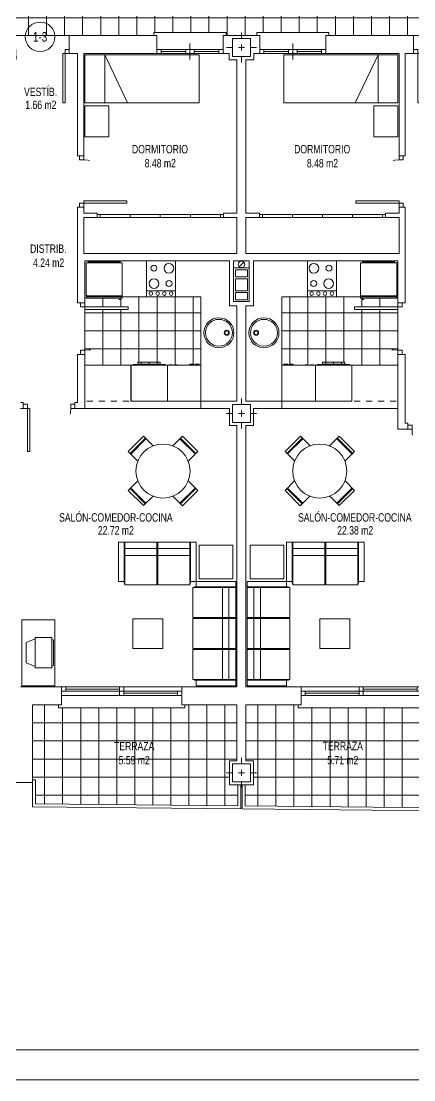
# Model space of a CAD drawing. Header units: millimetres. Extents: x 1426 to 1585, y -58 to 4.
# Drawn here: x 1490.71 to 1497.25, y -26.03 to -8.39 of the extents above; entities that cross this region are included whole.
import ezdxf
from ezdxf.enums import TextEntityAlignment as Align

# ---------------------------------------------------------------- set-up
doc = ezdxf.new("R2010")
doc.units = ezdxf.units.MM
doc.header["$LTSCALE"] = 0.35
for name, pattern in [('DASHDOT', [1, 0.5, -0.25, 0, -0.25]), ('HIDDEN', [0.375, 0.25, -0.125]), ('PUNTOS', [6.35, 0, -6.35])]:
    doc.linetypes.add(name, pattern=pattern)
doc.layers.get('0').update_dxf_attribs({"color": 5, "lineweight": 0})
for name, color, linetype, lineweight in [('BAJANTES', 9, 'Continuous', 0), ('BARRIDO_PUERTA', 251, 'PUNTOS', 0), ('CARPINTERIA', 4, 'Continuous', 0), ('COCINA', 7, 'Continuous', 0), ('ESCALERAS', 7, 'Continuous', 0), ('FORMATO', 7, 'Continuous', 0), ('GRAFISMOS', 8, 'DASHDOT', 0), ('MUEBLES', 7, 'Continuous', 0), ('MUROS', 1, 'Continuous', 0), ('OCULTO', 11, 'HIDDEN', 0), ('PILARES', 7, 'Continuous', 0), ('SANITARIOS', 7, 'Continuous', 0), ('SHUNT', 9, 'Continuous', 0), ('SOLERIA', 251, 'Continuous', 0), ('SUPERFICIES', 2, 'Continuous', 0), ('TEXTOS', 3, 'Continuous', 0)]:
    doc.layers.add(name, color=color, linetype=linetype, lineweight=lineweight)
doc.styles.add('SWIS721 Lt', font='swisscl.ttf')

# ---------------------------------------------------------------- blocks, each defined once
blk = doc.blocks.new('PILAR 30x30')
at = {"layer": 'GRAFISMOS', "ltscale": 0.5}
for p, q in [((0, 0.25), (0, -0.25)), ((0.25, 0), (-0.25, 0))]:
    blk.add_line(p, q, dxfattribs=at)
at = {"layer": 'PILARES'}
blk.add_lwpolyline([(0.15, -0.15), (0.15, 0.15), (-0.15, 0.15), (-0.15, -0.15)], close=True, dxfattribs=at)
blk = doc.blocks.new('SHUNT 56x21')
at = {"layer": 'SHUNT'}
for p, q in [((0, 0.26), (0, 0)), ((0.56, 0.26), (0, 0.26)), ((0.15, 0.23), (0.03, 0.23)), ((0.03, 0.23), (0.03, 0.03)), ((0.15, 0.23), (0.15, 0.03)), ((0.18, 0.23), (0.18, 0.03)), ((0.18, 0.23), (0.38, 0.23)), ((0.38, 0.23), (0.38, 0.03)), ((0.53, 0.23), (0.41, 0.23)), ((0.41, 0.23), (0.41, 0.03)), ((0.53, 0.23), (0.53, 0.03)), ((0.56, 0.26), (0.56, 0)), ((0, 0), (0.56, 0)), ((0.15, 0.03), (0.03, 0.03)), ((0.18, 0.03), (0.38, 0.03)), ((0.53, 0.03), (0.41, 0.03))]:
    blk.add_line(p, q, dxfattribs=at)
blk = doc.blocks.new('bajante')
at = {"layer": 'BAJANTES'}
blk.add_line((-0.039, -0.039), (0.039, 0.039), dxfattribs=at)
blk.add_circle((0, 0), 0.055, dxfattribs=at)
blk = doc.blocks.new('A$C7B596D43')
at = {"layer": 'MUEBLES'}
for p, q in [((0, 1.499), (0, 1.9)), ((0.516, 1.9), (0, 1.9)), ((0.516, 1.499), (0.516, 1.9)), ((0.564, 1.499), (0.564, 1.9)), ((1.364, 1.9), (0.564, 1.9)), ((1.364, 0), (1.364, 1.9)), ((0, 1.499), (0.516, 1.499)), ((1.364, 1.57), (0.564, 1.57)), ((0.564, 1.19), (1.364, 1.57)), ((0.564, 1.499), (0.564, 0)), ((0.564, 0), (1.364, 0))]:
    blk.add_line(p, q, dxfattribs=at)
blk = doc.blocks.new('M MESA o90')
at = {"layer": 'MUEBLES'}
for p, q in [((-0.18, 0.412), (-0.18, 0.638)), ((-0.18, 0.638), (0.18, 0.638)), ((-0.18, 0.58), (-0.18, 0.594)), ((-0.18, 0.594), (0.18, 0.594)), ((0.18, 0.58), (-0.18, 0.58)), ((0.18, 0.638), (0.18, 0.412)), ((-0.638, -0.178), (-0.638, 0.182)), ((-0.638, 0.182), (-0.412, 0.182)), ((-0.594, -0.178), (-0.594, 0.182)), ((-0.58, 0.182), (-0.58, -0.178)), ((0.638, 0.182), (0.412, 0.182)), ((0.58, 0.182), (0.58, -0.178)), ((0.594, -0.178), (0.594, 0.182)), ((0.638, -0.178), (0.638, 0.182)), ((-0.412, -0.178), (-0.638, -0.178)), ((-0.58, -0.178), (-0.594, -0.178)), ((0.412, -0.178), (0.638, -0.178)), ((0.58, -0.178), (0.594, -0.178)), ((-0.18, -0.638), (-0.18, -0.412)), ((0.18, -0.412), (0.18, -0.638)), ((-0.18, -0.58), (0.18, -0.58)), ((0.18, -0.594), (-0.18, -0.594)), ((0.18, -0.638), (-0.18, -0.638)), ((0.18, -0.58), (0.18, -0.594))]:
    blk.add_line(p, q, dxfattribs=at)
blk.add_circle((0, 0), 0.45, dxfattribs=at)
blk = doc.blocks.new('C COCINA')
at = {"layer": 'COCINA'}
blk.add_line((0.242, -0.499), (-0.242, -0.499), dxfattribs=at)
blk.add_lwpolyline([(0.242, -0.6), (-0.242, -0.6), (-0.242, 0), (0.242, 0)], close=True, dxfattribs=at)
for centre, radius in [((-0.117, -0.124), 0.0504), ((0.133, -0.125), 0.0808), ((-0.113, -0.38), 0.0808), ((0.136, -0.379), 0.0504), ((-0.168, -0.547), 0.0297), ((-0.053, -0.547), 0.0297), ((0.058, -0.547), 0.0297), ((0.171, -0.547), 0.0297)]:
    blk.add_circle(centre, radius, dxfattribs=at)
blk = doc.blocks.new('C FREGADERO1')
at = {"layer": 'SANITARIOS'}
for centre, radius in [((0, -0.3), 0.25), ((0, -0.3), 0.224), ((0, -0.169), 0.0423), ((0, -0.169), 0.0315)]:
    blk.add_circle(centre, radius, dxfattribs=at)
blk = doc.blocks.new('C FRIGORIFICO')
at = {"layer": 'COCINA'}
for p, q in [((0.62, -0.036), (0.02, -0.036)), ((0.02, -0.036), (0.02, -0.586)), ((0.592, -0.017), (0.049, -0.017)), ((0.62, -0.586), (0.62, -0.036)), ((0.02, -0.586), (0.62, -0.586)), ((0.62, -0.6), (0.02, -0.6)), ((0.02, -0.6), (0.02, -0.623)), ((0.02, -0.623), (0.62, -0.623)), ((0.597, -0.647), (0.567, -0.647)), ((0.597, -0.623), (0.597, -0.647)), ((0.62, -0.623), (0.62, -0.6))]:
    blk.add_line(p, q, dxfattribs=at)
blk = doc.blocks.new('C LAVADORA')
at = {"layer": 'SANITARIOS'}
for p, q in [((-0.303, 0), (-0.303, -0.6)), ((-0.303, 0), (0.303, 0)), ((0.303, 0), (0.303, -0.6)), ((0.303, -0.6), (-0.303, -0.6)), ((0.272, -0.61), (-0.272, -0.61)), ((-0.187, -0.618), (0.184, -0.618)), ((-0.187, -0.648), (-0.187, -0.618)), ((0.184, -0.648), (-0.187, -0.648)), ((-0.134, -0.618), (-0.134, -0.648)), ((0, -0.618), (0, -0.648)), ((0.131, -0.648), (0.131, -0.618)), ((0.184, -0.618), (0.184, -0.648))]:
    blk.add_line(p, q, dxfattribs=at)
blk.add_lwpolyline([(0.184, -0.648), (-0.187, -0.648), (-0.187, -0.618), (0.184, -0.618), (0.184, -0.648)], dxfattribs=at)
blk = doc.blocks.new('C LAVAVAJILLAS')
at = {"layer": 'SANITARIOS'}
for p, q in [((-0.278, -0.6), (-0.278, 0)), ((-0.278, 0), (0.278, 0)), ((0.278, -0.6), (0.278, 0)), ((0.278, -0.6), (-0.278, -0.6)), ((-0.248, -0.605), (-0.196, -0.605)), ((-0.159, -0.605), (-0.107, -0.605)), ((0.093, -0.605), (0.161, -0.605)), ((0.093, -0.615), (0.093, -0.605)), ((0.161, -0.615), (0.093, -0.615)), ((0.161, -0.615), (0.161, -0.605)), ((0.249, -0.605), (0.182, -0.605)), ((0.182, -0.615), (0.182, -0.605)), ((0.182, -0.615), (0.249, -0.615)), ((0.249, -0.615), (0.249, -0.605))]:
    blk.add_line(p, q, dxfattribs=at)
blk = doc.blocks.new('PSO_013A')
at = {"color": 0, "linetype": 'ByBlock'}
for p, q in [((-0.972, -0.602), (-0.972, 0)), ((-0.972, 0), (0.972, 0)), ((-0.873, 0), (-0.873, -0.602)), ((-0.862, -0.652), (-0.862, 0)), ((-0.301, -0.652), (-0.301, 0)), ((-0.282, -0.652), (-0.282, 0)), ((0.278, 0), (0.278, -0.652)), ((0.297, -0.652), (0.297, 0)), ((0.858, 0), (0.858, -0.652)), ((0.869, -0.602), (0.869, 0)), ((0.972, 0), (0.972, -0.602)), ((-0.301, -0.103), (-0.862, -0.103)), ((0.278, -0.103), (-0.282, -0.103)), ((0.858, -0.103), (0.297, -0.103)), ((-0.862, -0.202), (-0.301, -0.202)), ((-0.282, -0.202), (0.278, -0.202)), ((0.297, -0.202), (0.858, -0.202)), ((-0.873, -0.602), (-0.972, -0.602)), ((-0.873, -0.629), (-0.873, -0.606)), ((-0.873, -0.629), (-0.862, -0.629)), ((-0.282, -0.629), (-0.301, -0.629)), ((0.278, -0.629), (0.297, -0.629)), ((0.854, -0.629), (0.869, -0.629)), ((0.972, -0.602), (0.869, -0.602)), ((0.869, -0.629), (0.869, -0.606)), ((-0.301, -0.652), (-0.862, -0.652)), ((0.278, -0.652), (-0.282, -0.652)), ((0.858, -0.652), (0.297, -0.652))]:
    blk.add_line(p, q, dxfattribs=at)
blk = doc.blocks.new('PSO_012A')
at = {"color": 0, "linetype": 'ByBlock'}
for p, q in [((0.681, 0), (-0.681, 0)), ((-0.681, 0), (-0.681, -0.602)), ((-0.581, -0.625), (-0.581, 0)), ((-0.57, 0), (-0.57, -0.652)), ((-0.01, -0.652), (-0.01, 0)), ((0.01, -0.652), (0.01, 0)), ((0.57, 0), (0.57, -0.652)), ((0.581, 0), (0.581, -0.625)), ((0.681, -0.602), (0.681, 0)), ((-0.57, -0.099), (-0.01, -0.099)), ((0.01, -0.099), (0.57, -0.099)), ((-0.01, -0.202), (-0.57, -0.202)), ((0.01, -0.202), (0.57, -0.202)), ((-0.681, -0.602), (-0.581, -0.602)), ((-0.581, -0.625), (-0.574, -0.625)), ((-0.01, -0.625), (0.01, -0.625)), ((0.581, -0.625), (0.57, -0.625)), ((0.581, -0.602), (0.681, -0.602)), ((-0.57, -0.652), (-0.01, -0.652)), ((0.57, -0.652), (0.01, -0.652))]:
    blk.add_line(p, q, dxfattribs=at)
blk = doc.blocks.new('M TV')
at = {"layer": 'MUEBLES'}
for p, q in [((-0.252, -0.172), (-0.252, -0.45)), ((0.252, -0.172), (-0.252, -0.172)), ((-0.23, -0.172), (-0.168, -0.023)), ((0.168, -0.023), (-0.168, -0.023)), ((0.23, -0.172), (0.168, -0.023)), ((0.252, -0.45), (0.252, -0.172)), ((0.252, -0.45), (-0.252, -0.45)), ((0.205, -0.474), (-0.209, -0.474)), ((0.215, -0.45), (0.215, -0.464))]:
    blk.add_line(p, q, dxfattribs=at)
blk.add_lwpolyline([(-0.219, -0.464), (-0.219, -0.45)], dxfattribs=at)
for centre, start, end in [((-0.209, -0.464), 180, 270), ((0.205, -0.464), 270, 0)]:
    blk.add_arc(centre, 0.0101, start, end, dxfattribs=at)
blk = doc.blocks.new('C P082')
at = {"layer": 'BARRIDO_PUERTA'}
blk.add_arc((0.07, 0), 0.82, 0, 87.204, dxfattribs=at)
at = {"layer": 'CARPINTERIA'}
for p, q in [((0.07, 0.819), (0.11, 0.819)), ((0.07, 0), (0.07, 0.819)), ((0.11, 0.819), (0.11, 0)), ((0, 0), (0.07, 0)), ((0.11, 0), (0.07, 0)), ((0.07, 0), (0.07, -0.07)), ((0.89, 0), (0.89, -0.07)), ((0.96, 0), (0.89, 0)), ((0.07, -0.07), (0, -0.07)), ((0.89, -0.07), (0.96, -0.07))]:
    blk.add_line(p, q, dxfattribs=at)
blk = doc.blocks.new('C P072')
at = {"layer": 'BARRIDO_PUERTA'}
blk.add_arc((0.068, -0.001), 0.722, 0.0689, 86.658, dxfattribs=at)
at = {"layer": 'CARPINTERIA'}
for p, q in [((0.07, 0.72), (0.11, 0.72)), ((0.07, 0), (0.07, 0.72)), ((0.11, 0.72), (0.11, 0)), ((0, 0), (0.07, 0)), ((0.11, 0), (0.07, 0)), ((0.07, 0), (0.07, -0.07)), ((0.79, 0), (0.79, -0.07)), ((0.86, 0), (0.79, 0)), ((0.07, -0.07), (0, -0.07)), ((0.79, -0.07), (0.86, -0.07))]:
    blk.add_line(p, q, dxfattribs=at)
blk = doc.blocks.new('C VC200')
at = {"layer": 'CARPINTERIA'}
for p, q in [((2, 0), (0, 0)), ((0.07, 0), (0.07, -0.07)), ((0.965, 0), (0.965, -0.14)), ((1.035, 0), (1.035, -0.14)), ((2, -0.07), (0, -0.07)), ((2, -0.14), (0, -0.14)), ((0.965, -0.035), (0.07, -0.035)), ((1.93, -0.105), (1.035, -0.105)), ((1.93, -0.07), (1.93, -0.14)), ((-0.05, -0.35), (-0.05, -0.3)), ((2.05, -0.35), (-0.05, -0.35)), ((2.05, -0.3), (2.05, -0.35))]:
    blk.add_line(p, q, dxfattribs=at)
blk = doc.blocks.new('A$C26967853')
at = {"layer": 'CARPINTERIA'}
for p, q in [((1.2, 0.45), (0, 0.45)), ((0, 0.45), (0, 0.4)), ((1.2, 0.4), (1.2, 0.45)), ((0.6, 0.27), (0.6, 0)), ((0.6, 0.17), (0.05, 0.17)), ((0.6, 0.1), (0.05, 0.1)), ((0.12, 0.1), (0.12, 0.17)), ((0.53, 0.135), (0.12, 0.135)), ((0.53, 0.1), (0.53, 0.17)), ((1.15, 0.17), (0.6, 0.17)), ((1.15, 0.1), (0.6, 0.1)), ((0.67, 0.1), (0.67, 0.17)), ((1.08, 0.135), (0.67, 0.135)), ((1.08, 0.1), (1.08, 0.17))]:
    blk.add_line(p, q, dxfattribs=at)
blk = doc.blocks.new('ARMARIO 4H')
at = {"layer": 'CARPINTERIA'}
for p, q in [((0, 0.05), (2.1, 0.05)), ((0, 0), (2.1, 0)), ((0.05, 0.05), (0.05, 0)), ((0.55, 0.05), (0.55, 0)), ((1.05, 0.05), (1.05, 0)), ((1.55, 0.05), (1.55, 0)), ((2.05, 0.05), (2.05, 0))]:
    blk.add_line(p, q, dxfattribs=at)

msp = doc.modelspace()

# ---------------------------------------------------------------- hatches: boundary and pattern name
at = {"layer": 'SOLERIA'}
h = msp.add_hatch(dxfattribs=at)
h.set_pattern_fill('ANSI37', color=256, scale=2.403, angle=45, style=0)
h.set_pattern_definition([(90, (1505.25163, -8.0355), (-0.300375, 6e-17), []), (180, (1505.25163, -8.0355), (-6e-17, -0.300375), [])])
h.paths.add_polyline_path([(1487.532, -7.435), (1487.532, -8.635), (1489.229, -8.635), (1489.229, -8.585), (1490.129, -8.585), (1490.129, -8.635), (1492.921, -8.635), (1492.921, -8.585), (1494.121, -8.585), (1494.121, -8.635), (1494.632, -8.635), (1494.632, -8.585), (1495.832, -8.585), (1495.832, -8.635), (1499.977, -8.635), (1499.977, -8.585), (1501.177, -8.585), (1501.177, -8.635), (1503.796, -8.635), (1503.796, -8.585), (1504.996, -8.585), (1504.996, -8.635), (1505.507, -8.635), (1505.507, -8.585), (1506.707, -8.585), (1506.707, -8.635), (1509.326, -8.635), (1509.326, -8.585), (1510.526, -8.585), (1510.526, -8.635), (1514.671, -8.635), (1514.671, -8.585), (1515.871, -8.585), (1515.871, -8.635), (1516.382, -8.635), (1516.382, -8.585), (1517.582, -8.585), (1517.582, -8.635), (1520.374, -8.635), (1520.374, -8.585), (1521.274, -8.585), (1521.274, -8.635), (1522.971, -8.635), (1522.971, -7.435), (1513.552, -7.435), (1513.552, -7.345), (1511.352, -7.345), (1511.352, -4.385), (1510.102, -4.385), (1510.102, -7.435), (1500.401, -7.435), (1500.401, -4.385), (1499.201, -4.385), (1499.201, -6.245), (1496.951, -6.245), (1496.951, -7.435)])
h = msp.add_hatch(dxfattribs=at)
h.set_pattern_fill('ANSI37', color=256, scale=2.4, angle=45, style=0)
h.set_pattern_definition([(90, (1491.77242, -13.55465), (-0.3, 6e-17), []), (180, (1491.77242, -13.55465), (-6e-17, -0.3), [])])
h.paths.add_polyline_path([(1493.702, -12.985), (1492.392, -12.985), (1492.392, -13.008), (1491.792, -13.008), (1491.792, -12.985), (1491.772, -12.985), (1491.772, -13.085), (1491.772, -13.085), (1491.772, -13.155), (1492.492, -13.155), (1492.492, -13.195, -0.396883), (1491.772, -13.875), (1491.772, -13.945), (1491.772, -13.945), (1491.772, -14.124), (1493.702, -14.124)])
h.paths.add_polyline_path([(1493.026, -14.076), (1493.026, -14.106), (1492.656, -14.106), (1492.656, -14.076)], flags=16)
h.paths.add_polyline_path([(1493.516, -14.109), (1493.584, -14.109), (1493.584, -14.118), (1493.516, -14.118)], flags=16)
h.paths.add_polyline_path([(1493.605, -14.109), (1493.672, -14.109), (1493.672, -14.118), (1493.605, -14.118)], flags=16)
h.paths.add_polyline_path([(1492.492, -13.195), (1491.772, -13.195), (1491.772, -13.875, 0.396883)], flags=17)
h = msp.add_hatch(dxfattribs=at)
h.set_pattern_fill('ANSI37', color=256, scale=2.4, angle=45, style=0)
h.set_pattern_definition([(90, (1496.9808, -13.55465), (0.3, 6e-17), []), (7e-15, (1496.9808, -13.55465), (6e-17, -0.3), [])])
h.paths.add_polyline_path([(1495.052, -12.985), (1496.361, -12.985), (1496.361, -13.008), (1496.961, -13.008), (1496.961, -12.985), (1496.981, -12.985), (1496.981, -13.085), (1496.981, -13.085), (1496.981, -13.155), (1496.261, -13.155), (1496.261, -13.195, 0.396883), (1496.981, -13.875), (1496.981, -13.945), (1496.981, -13.945), (1496.981, -14.124), (1495.052, -14.124)])
h.paths.add_polyline_path([(1495.727, -14.076), (1495.727, -14.106), (1496.098, -14.106), (1496.098, -14.076)], flags=16)
h.paths.add_polyline_path([(1495.237, -14.109), (1495.169, -14.109), (1495.169, -14.118), (1495.237, -14.118)], flags=16)
h.paths.add_polyline_path([(1495.148, -14.109), (1495.081, -14.109), (1495.081, -14.118), (1495.148, -14.118)], flags=16)
h.paths.add_polyline_path([(1496.261, -13.195), (1496.981, -13.195), (1496.981, -13.875, -0.396883)], flags=17)
at = {"layer": 'SOLERIA', "linetype": 'Continuous'}
h = msp.add_hatch(dxfattribs=at)
h.set_pattern_fill('ANSI37', color=256, scale=2.4, angle=45, style=0)
h.set_pattern_definition([(90, (1492.602, -19.78548), (-0.3, 6e-17), []), (180, (1492.602, -19.78548), (-6e-17, -0.3), [])])
h.paths.add_polyline_path([(1494.302, -19.785), (1493.433, -19.785), (1493.433, -19.835), (1491.333, -19.835), (1491.333, -19.785), (1490.902, -19.785), (1490.902, -21.031), (1490.952, -21.03), (1490.952, -21.43), (1494.317, -21.466), (1494.317, -21.114), (1494.177, -21.114), (1494.177, -20.714), (1494.302, -20.714)])
h = msp.add_hatch(dxfattribs=at)
h.set_pattern_fill('ANSI37', color=256, scale=2.4, angle=45, style=0)
h.set_pattern_definition([(90, (1496.15122, -19.78548), (-0.3, 6e-17), []), (180, (1496.15122, -19.78548), (-6e-17, -0.3), [])])
h.paths.add_polyline_path([(1497.851, -19.785), (1497.42, -19.785), (1497.42, -19.835), (1495.32, -19.835), (1495.32, -19.785), (1494.452, -19.785), (1494.452, -20.714), (1494.577, -20.714), (1494.577, -21.114), (1494.437, -21.114), (1494.437, -21.466), (1497.801, -21.5), (1497.801, -21.1), (1497.851, -21.101)])

# ---------------------------------------------------------------- linework, layer by layer
at = {"layer": 'COCINA'}
for p, q in [((1491.792, -12.985), (1493.702, -12.985)), ((1493.702, -12.985), (1493.702, -14.124)), ((1496.951, -12.985), (1495.052, -12.985)), ((1495.052, -12.985), (1495.052, -14.124)), ((1491.772, -14.124), (1493.702, -14.124)), ((1492.54, -14.724), (1492.54, -14.124)), ((1496.981, -14.124), (1495.052, -14.124)), ((1496.213, -14.724), (1496.213, -14.124))]:
    msp.add_line(p, q, dxfattribs=at)
at = {"layer": 'ESCALERAS', "lineweight": 0}
msp.add_line((1494.507, -12.385), (1494.247, -12.385), dxfattribs=at)
at = {"layer": 'ESCALERAS'}
for p, q in [((1494.247, -12.385), (1494.247, -13.065)), ((1494.507, -12.385), (1494.507, -13.065)), ((1494.247, -13.065), (1494.507, -13.065)), ((1493.702, -14.844), (1491.772, -14.844)), ((1495.052, -14.844), (1496.981, -14.844)), ((1490.952, -21.03), (1490.902, -21.031)), ((1490.902, -21.074), (1490.902, -21.481)), ((1490.952, -21.03), (1490.952, -21.43)), ((1494.317, -21.466), (1494.317, -21.114)), ((1494.367, -21.516), (1494.367, -21.114)), ((1494.387, -21.516), (1494.387, -21.114)), ((1494.437, -21.466), (1494.437, -21.114)), ((1490.902, -21.481), (1494.367, -21.516)), ((1494.317, -21.466), (1490.952, -21.43)), ((1497.851, -21.551), (1494.387, -21.516)), ((1494.437, -21.466), (1497.801, -21.5))]:
    msp.add_line(p, q, dxfattribs=at)
at = {"layer": 'FORMATO'}
msp.add_lwpolyline([(1531.448, 3.67), (1531.448, -26.03), (1478.948, -26.03), (1478.948, 3.67)], close=True, dxfattribs=at)
at = {"layer": 'FORMATO', "color": 1}
msp.add_lwpolyline([(1530.948, 3.17), (1530.948, -25.53), (1479.448, -25.53), (1479.448, 3.17)], close=True, dxfattribs=at)
at = {"layer": 'MUEBLES'}
for points in [[(1493.673, -17.682), (1493.673, -17.122), (1494.233, -17.122), (1494.233, -17.682)], [(1495.081, -17.682), (1495.081, -17.122), (1494.52, -17.122), (1494.52, -17.682)], [(1491.272, -18.365), (1490.722, -18.365), (1490.722, -19.465), (1491.272, -19.465)], [(1493.07, -18.351), (1492.57, -18.351), (1492.57, -18.842), (1493.07, -18.842)], [(1495.683, -18.351), (1496.183, -18.351), (1496.183, -18.842), (1495.683, -18.842)]]:
    msp.add_lwpolyline(points, close=True, dxfattribs=at)
at = {"layer": 'MUROS', "lineweight": 0}
for p, q in [((1491.513, -8.935), (1491.513, -8.635)), ((1491.513, -8.635), (1492.971, -8.635)), ((1494.071, -8.635), (1494.681, -8.635)), ((1494.071, -8.635), (1494.071, -8.935)), ((1494.681, -8.635), (1494.682, -8.935)), ((1495.782, -8.635), (1497.24, -8.635)), ((1491.652, -8.935), (1491.513, -8.935)), ((1491.652, -8.935), (1491.652, -10.635)), ((1491.752, -8.935), (1491.752, -10.635)), ((1492.971, -8.935), (1491.752, -8.935)), ((1494.071, -8.935), (1494.172, -8.935)), ((1494.682, -8.935), (1494.581, -8.935)), ((1495.782, -8.935), (1497.001, -8.935)), ((1497.001, -8.935), (1497.001, -10.635)), ((1497.101, -8.935), (1497.101, -10.635)), ((1497.101, -8.935), (1497.24, -8.935)), ((1494.172, -9.036), (1494.302, -9.036)), ((1494.302, -9.035), (1494.302, -11.595)), ((1494.452, -9.035), (1494.452, -11.595)), ((1494.581, -9.036), (1494.452, -9.036)), ((1491.652, -11.495), (1491.652, -13.085)), ((1491.752, -11.495), (1491.752, -11.595)), ((1491.977, -11.595), (1491.752, -11.595)), ((1491.977, -11.665), (1491.977, -11.595)), ((1494.077, -11.665), (1494.077, -11.595)), ((1494.077, -11.595), (1494.302, -11.595)), ((1494.676, -11.595), (1494.452, -11.595)), ((1494.676, -11.665), (1494.676, -11.595)), ((1496.776, -11.665), (1496.776, -11.595)), ((1496.776, -11.595), (1497.001, -11.595)), ((1497.001, -11.495), (1497.001, -11.595)), ((1497.001, -11.495), (1497.101, -11.495)), ((1497.101, -11.495), (1497.101, -13.085)), ((1491.977, -11.665), (1491.752, -11.665)), ((1491.752, -11.665), (1491.752, -12.265)), ((1494.077, -11.665), (1494.302, -11.665)), ((1494.302, -11.665), (1494.302, -12.265)), ((1494.676, -11.665), (1494.452, -11.665)), ((1494.452, -11.665), (1494.452, -12.265)), ((1496.776, -11.665), (1497.001, -11.665)), ((1497.001, -11.665), (1497.001, -12.265)), ((1491.752, -12.265), (1494.302, -12.265)), ((1497.001, -12.265), (1494.452, -12.265)), ((1491.772, -12.385), (1494.177, -12.385)), ((1491.772, -12.385), (1491.772, -13.085)), ((1496.981, -12.385), (1494.577, -12.385)), ((1496.981, -12.385), (1496.981, -13.085)), ((1494.302, -13.135), (1494.302, -14.724)), ((1494.452, -13.135), (1494.452, -14.724)), ((1491.652, -13.945), (1491.652, -14.744)), ((1491.772, -13.945), (1491.772, -14.844)), ((1496.981, -13.945), (1496.981, -15.193)), ((1497.101, -13.945), (1497.101, -15.093)), ((1490.747, -14.744), (1490.702, -14.744)), ((1490.747, -14.844), (1490.747, -14.744)), ((1491.652, -14.744), (1491.607, -14.744)), ((1491.607, -14.844), (1491.607, -14.744)), ((1493.702, -14.724), (1494.302, -14.724)), ((1493.702, -14.724), (1493.702, -14.844)), ((1495.052, -14.724), (1494.452, -14.724)), ((1495.052, -14.724), (1495.052, -14.844)), ((1490.747, -14.844), (1490.702, -14.844)), ((1493.702, -14.844), (1494.177, -14.844)), ((1495.052, -14.844), (1494.577, -14.844)), ((1494.302, -15.13), (1494.302, -19.485)), ((1494.452, -15.13), (1494.452, -19.485)), ((1497.101, -15.093), (1497.146, -15.093)), ((1497.146, -15.193), (1497.146, -15.093)), ((1490.902, -21.074), (1490.902, -19.785))]:
    msp.add_line(p, q, dxfattribs=at)
at = {"layer": 'MUROS'}
for p, q in [((1492.971, -8.935), (1492.971, -8.635)), ((1495.782, -8.935), (1495.782, -8.635)), ((1497.24, -8.935), (1497.24, -8.635)), ((1494.172, -9.036), (1494.172, -8.935)), ((1494.581, -9.036), (1494.581, -8.935)), ((1491.752, -10.635), (1491.652, -10.635)), ((1497.001, -10.635), (1497.101, -10.635)), ((1491.752, -11.495), (1491.652, -11.495)), ((1494.177, -13.135), (1494.177, -12.385)), ((1494.577, -13.135), (1494.577, -12.385)), ((1491.772, -13.085), (1491.652, -13.085)), ((1494.302, -13.135), (1494.177, -13.135)), ((1494.452, -13.135), (1494.577, -13.135)), ((1496.981, -13.085), (1497.101, -13.085)), ((1491.772, -13.945), (1491.652, -13.945)), ((1496.981, -13.945), (1497.101, -13.945)), ((1491.772, -14.844), (1491.607, -14.844)), ((1494.177, -15.13), (1494.177, -14.844)), ((1494.577, -15.13), (1494.577, -14.844)), ((1494.302, -15.13), (1494.177, -15.13)), ((1494.452, -15.13), (1494.577, -15.13)), ((1496.981, -15.193), (1497.146, -15.193)), ((1490.702, -19.485), (1491.383, -19.485)), ((1491.383, -19.485), (1491.383, -19.785)), ((1493.383, -19.485), (1493.383, -19.785)), ((1493.383, -19.485), (1494.302, -19.485)), ((1495.37, -19.485), (1494.452, -19.485)), ((1495.37, -19.485), (1495.37, -19.785)), ((1490.902, -19.785), (1491.383, -19.785)), ((1494.302, -19.785), (1493.383, -19.785)), ((1494.302, -19.785), (1494.302, -20.714)), ((1495.37, -19.785), (1494.452, -19.785)), ((1494.452, -19.785), (1494.452, -20.714)), ((1490.264, -21.074), (1490.902, -21.074))]:
    msp.add_line(p, q, dxfattribs=at)
msp.add_lwpolyline([(1494.452, -20.714), (1494.577, -20.714), (1494.577, -21.114), (1494.177, -21.114), (1494.177, -20.714), (1494.302, -20.714)], dxfattribs=at)
at = {"layer": 'OCULTO'}
for p, q in [((1493.702, -14.724), (1491.772, -14.724)), ((1495.052, -14.724), (1496.981, -14.724))]:
    msp.add_line(p, q, dxfattribs=at)
at = {"layer": 'SOLERIA'}
for p, q in [((1490.553, -8.635), (1491.513, -8.635)), ((1497.24, -8.635), (1498.2, -8.635)), ((1491.772, -13.085), (1491.772, -13.945)), ((1496.981, -13.085), (1496.981, -13.945))]:
    msp.add_line(p, q, dxfattribs=at)
at = {"layer": 'TEXTOS', "color": 7}
msp.add_circle((1491.027, -8.655), 0.246, dxfattribs=at)

# ---------------------------------------------------------------- block references
at = {"layer": 'BAJANTES', "xscale": -1, "rotation": 90}
msp.add_blockref('bajante', (1494.377, -12.445), dxfattribs=at)
msp.add_blockref('bajante', (1494.377, -12.445), dxfattribs=at)
at = {"layer": 'CARPINTERIA'}
for name, p in [('A$C26967853', (1492.921, -9.035)), ('ARMARIO 4H', (1491.977, -11.665)), ('ARMARIO 4H', (1494.676, -11.665)), ('C VC200', (1491.383, -19.485))]:
    msp.add_blockref(name, p, dxfattribs=at)
at = {"layer": 'CARPINTERIA', "xscale": -1}
for name, p in [('A$C26967853', (1495.832, -9.035)), ('C VC200', (1497.37, -19.485))]:
    msp.add_blockref(name, p, dxfattribs=at)
at = {"layer": 'CARPINTERIA'}
for name, p, rotation in [('C P082', (1491.513, -8.935), 180.0000000000227), ('C P072', (1497.001, -11.495), 90), ('C P072', (1491.772, -13.085), 270), ('C P072', (1498.006, -15.193), 180)]:
    msp.add_blockref(name, p, dxfattribs=dict(at, rotation=rotation))
at = {"layer": 'CARPINTERIA', "xscale": -1}
for name, p, rotation in [('C P082', (1497.24, -8.935), 180), ('C P072', (1491.752, -11.495), 270), ('C P072', (1496.981, -13.085), 90), ('C P072', (1490.747, -14.844), 180)]:
    msp.add_blockref(name, p, dxfattribs=dict(at, rotation=rotation))
at = {"layer": 'COCINA'}
for name, p in [('C FRIGORIFICO', (1491.772, -12.385)), ('C COCINA', (1493.037, -12.385))]:
    msp.add_blockref(name, p, dxfattribs=at)
at = {"layer": 'COCINA', "xscale": -1}
for name, p in [('C COCINA', (1495.716, -12.385)), ('C FRIGORIFICO', (1496.981, -12.385))]:
    msp.add_blockref(name, p, dxfattribs=at)
at = {"layer": 'MUEBLES'}
for name, p, rotation in [('A$C7B596D43', (1493.672, -10.319), 90), ('M MESA o90', (1493.072, -15.888), 45.00000000000834), ('M TV', (1490.774, -18.915), 90)]:
    msp.add_blockref(name, p, dxfattribs=dict(at, rotation=rotation))
at = {"layer": 'MUEBLES', "xscale": -1}
for name, p, rotation in [('A$C7B596D43', (1495.081, -10.319), 270), ('M MESA o90', (1495.681, -15.888), 314.9999999999915)]:
    msp.add_blockref(name, p, dxfattribs=dict(at, rotation=rotation))
at = {"layer": 'MUEBLES', "yscale": 1.091629447774096, "zscale": 0.8895866038723401}
for p, xscale in [((1492.979, -17.073), -0.9477224144802676), ((1495.774, -17.073), 0.9477224144802676)]:
    msp.add_blockref('PSO_012A', p, dxfattribs=dict(at, xscale=xscale))
for p, xscale, rotation in [((1494.282, -18.598), 0.8921662729418358, 270), ((1494.472, -18.598), -0.8921662729418358, 90)]:
    msp.add_blockref('PSO_013A', p, dxfattribs=dict(at, xscale=xscale, rotation=rotation))
at = {"layer": 'PILARES'}
for p in [(1494.377, -8.835), (1494.377, -14.93), (1494.377, -20.914)]:
    msp.add_blockref('PILAR 30x30', p, dxfattribs=at)
at = {"layer": 'SANITARIOS', "xscale": -1}
for name, p, rotation in [('C FREGADERO1', (1494.302, -13.585), 270), ('C LAVADORA', (1492.842, -14.724), 180), ('C LAVAVAJILLAS', (1493.423, -14.724), 180)]:
    msp.add_blockref(name, p, dxfattribs=dict(at, rotation=rotation))
at = {"layer": 'SANITARIOS'}
for name, p, rotation in [('C FREGADERO1', (1494.452, -13.585), 90), ('C LAVAVAJILLAS', (1495.33, -14.724), 180), ('C LAVADORA', (1495.911, -14.724), 180)]:
    msp.add_blockref(name, p, dxfattribs=dict(at, rotation=rotation))
at = {"layer": 'SHUNT', "rotation": 270}
msp.add_blockref('SHUNT 56x21', (1494.247, -12.505), dxfattribs=at)

# ---------------------------------------------------------------- texts
at = {"layer": 'SUPERFICIES', "style": 'SWIS721 Lt'}
for s, p in [('1.66 m2', (1491.04, -9.718)), ('8.48 m2', (1493.027, -10.69)), ('8.48 m2', (1495.726, -10.69)), ('4.24 m2', (1491.169, -12.348)), ('22.72 m2', (1492.288, -16.806)), ('22.38 m2', (1496.27, -16.806)), ('5.59 m2', (1492.593, -20.635)), ('5.71 m2', (1496.064, -20.634))]:
    msp.add_text(s, height=0.14, dxfattribs=at).set_placement(p, align=Align.TOP_CENTER)
at = {"layer": 'TEXTOS', "color": 2, "style": 'SWIS721 Lt'}
msp.add_text('1-3', height=0.16, dxfattribs=at).set_placement((1491.027, -8.655), align=Align.MIDDLE)
at = {"layer": 'TEXTOS', "style": 'SWIS721 Lt'}
for s, p in [('VESTÍB.', (1491.035, -9.554)), ('DORMITORIO', (1493.022, -10.526)), ('DORMITORIO', (1495.721, -10.526)), ('DISTRIB.', (1491.163, -12.184)), ('SALÓN-COMEDOR-COCINA', (1492.288, -16.644)), ('SALÓN-COMEDOR-COCINA', (1496.264, -16.644)), ('TERRAZA', (1492.593, -20.471)), ('TERRAZA', (1496.064, -20.469))]:
    msp.add_text(s, height=0.14, dxfattribs=at).set_placement(p, align=Align.MIDDLE)

doc.saveas('drawing.dxf')
